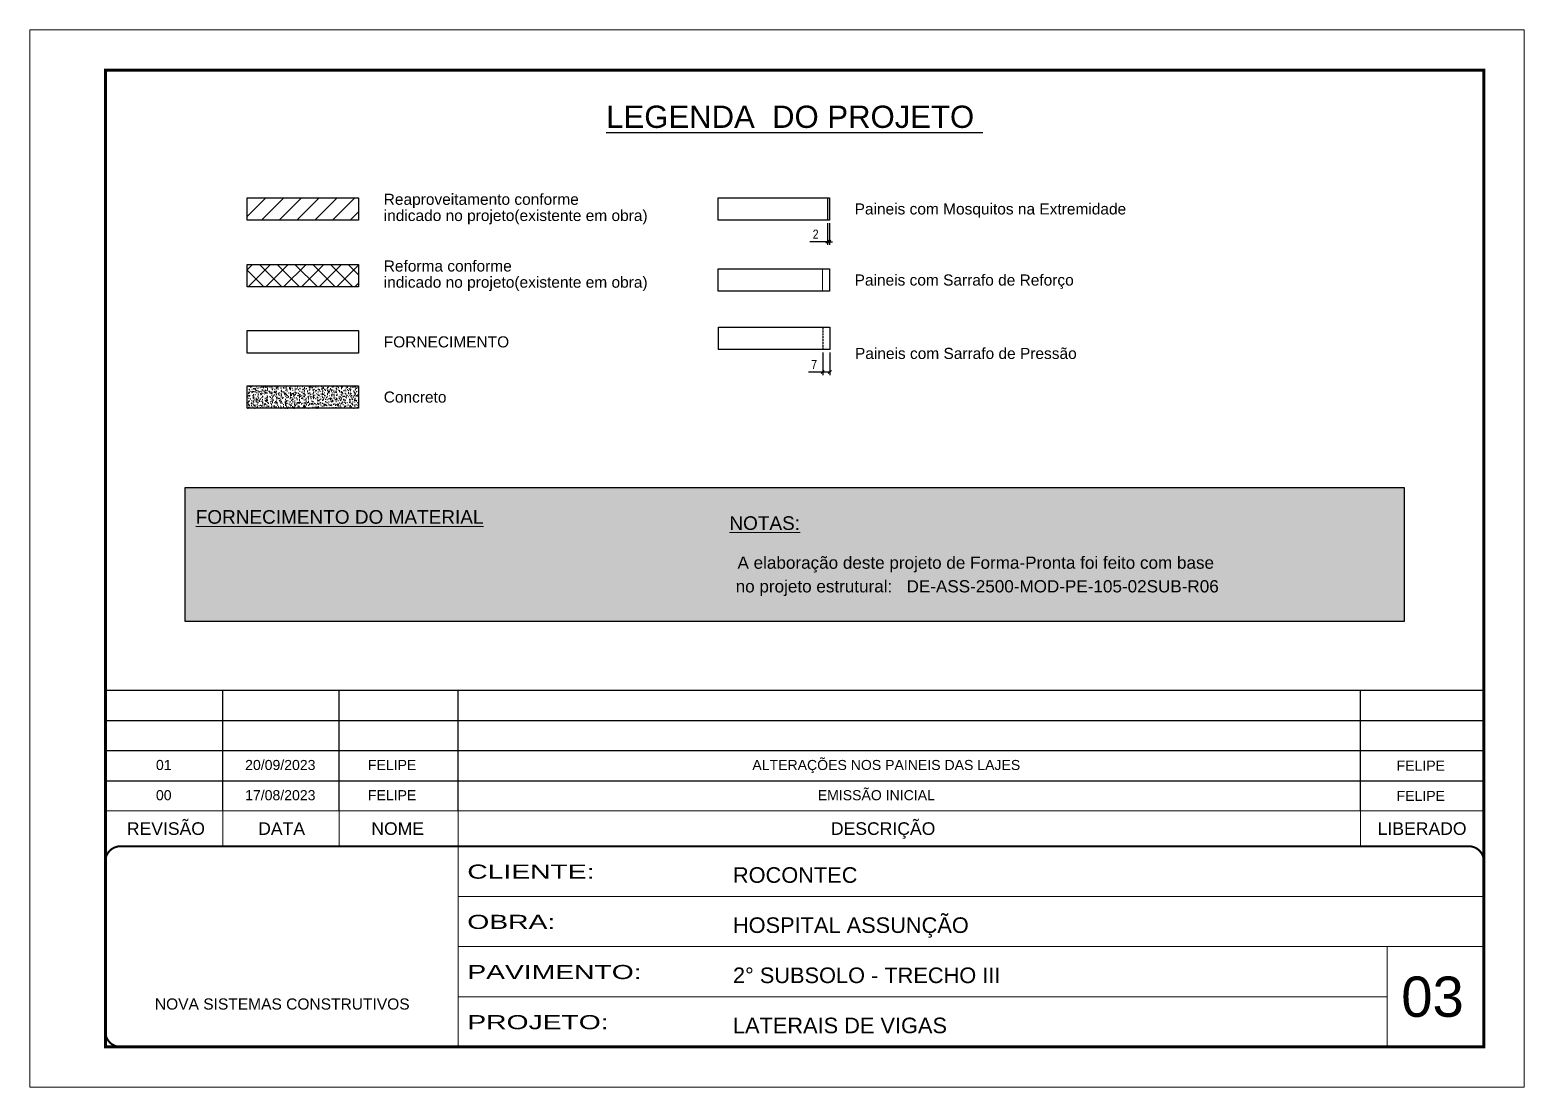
# Model space of a CAD drawing. Extents: x 137137 to 143418, y 10464 to 34486.
# Drawn here: x 140321 to 141806, y 33436 to 34486 of the extents above; entities that cross this region are included whole.
import ezdxf
from ezdxf.enums import TextEntityAlignment as Align

# ---------------------------------------------------------------- set-up
doc = ezdxf.new("R2010")
doc.units = 0
for name, pattern in [('CONTINUO', [0]), ('DASHED', [0.75, 0.5, -0.25]), ('HIDDEN', [0.375, 0.25, -0.125])]:
    doc.linetypes.add(name, pattern=pattern)
for name, color, linetype, lineweight in [('CARIMBO', 255, 'Continuous', 9), ('Folhas', 255, 'Continuous', 9), ('Hachura', 251, 'Continuous', 9), ('SARRAFO DE PRESSAO', 251, 'DASHED', 9)]:
    doc.layers.add(name, color=color, linetype=linetype, lineweight=lineweight)
for name, color, linetype in [('COTA', 241, 'Continuous'), ('cotas', 4, 'Continuous'), ('Painéis', 200, 'Continuous'), ('SARR_2.2x7', 40, 'Continuous')]:
    doc.layers.add(name, color=color, linetype=linetype)
doc.layers.add('Demarcação 2', color=7, linetype='Continuous', lineweight=9, true_color=0xe0e0e0)
doc.styles.add('ARIAL', font='arial.ttf')
doc.styles.add('COTA TECNICA-50', font='techl___.ttf', dxfattribs={"height": 9})
doc.styles.add('Tecnologia', font='')
doc.styles.get('Tecnologia').set_extended_font_data('Forgotten Futurist')
doc.dimstyles.new('COTA PAINEL-50', dxfattribs={"dimtxt": 9, "dimasz": 3, "dimexe": 3, "dimexo": 3, "dimgap": 3, "dimtad": 1, "dimdec": 1, "dimzin": 12, "dimdsep": 46, "dimtxsty": 'COTA TECNICA-50', "dimblk1": 'OBLIQUE', "dimblk2": 'OBLIQUE', "dimsah": 1, "dimcen": 0.9, "dimclrd": 4, "dimclre": 4, "dimclrt": 240, "dimadec": 1, "dimazin": 3, "dimtfac": 1, "dimtdec": 1, "dimtmove": 0, "dimatfit": 3, "dimfxl": 1, "dimtolj": 1, "dimtzin": 12, "dimarcsym": 0})

# ---------------------------------------------------------------- blocks, each defined once
blk = doc.blocks.new('_Oblique')
at = {"color": 0, "linetype": 'ByBlock', "lineweight": -2}
blk.add_line((-0.5, -0.5), (0.5, 0.5), dxfattribs=at)
blk = doc.blocks.new('*D158')
at = {"layer": 'cotas', "color": 4, "lineweight": -2, "transparency": 16777216}
for p, q in [((141113.4, 34293.8), (141113.4, 34272.4)), ((141115.4, 34293.8), (141115.4, 34272.4)), ((141113.4, 34275.4), (141095.9, 34275.4)), ((141115.4, 34275.4), (141113.4, 34275.4)), ((141115.4, 34275.4), (141118.4, 34275.4))]:
    blk.add_line(p, q, dxfattribs=at)
at = {"layer": 'Defpoints', "color": 0, "transparency": 16777216}
for p in [(141113.4, 34296.8), (141115.4, 34296.8), (141113.4, 34275.4)]:
    blk.add_point(p, dxfattribs=at)
at = {"layer": 'cotas', "color": 4, "lineweight": -2, "transparency": 16777216, "xscale": 3, "yscale": 3, "zscale": 3}
blk.add_blockref('_Oblique', (141113.4, 34275.4), dxfattribs=at)
at = {"layer": 'cotas', "color": 4, "lineweight": -2, "transparency": 16777216, "xscale": 3, "yscale": 3, "zscale": 3, "rotation": 180}
blk.add_blockref('_Oblique', (141115.4, 34275.4), dxfattribs=at)
at = {"layer": 'cotas', "color": 240, "transparency": 16777216, "insert": (141101.7, 34282.9), "char_height": 9, "attachment_point": 5, "style": 'COTA TECNICA-50'}
blk.add_mtext('\\A1;2', dxfattribs=at)
blk = doc.blocks.new('*D159')
at = {"layer": 'cotas', "color": 4, "lineweight": -2, "transparency": 16777216}
for p, q in [((141108.8, 34165.4), (141108.8, 34142.9)), ((141115.8, 34165.4), (141115.8, 34142.9)), ((141108.8, 34145.9), (141094.6, 34145.9)), ((141115.8, 34145.9), (141108.8, 34145.9))]:
    blk.add_line(p, q, dxfattribs=at)
at = {"layer": 'Defpoints', "color": 0, "transparency": 16777216}
for p in [(141108.8, 34168.4), (141115.8, 34168.4), (141108.8, 34145.9)]:
    blk.add_point(p, dxfattribs=at)
at = {"layer": 'cotas', "color": 4, "lineweight": -2, "transparency": 16777216, "xscale": 3, "yscale": 3, "zscale": 3, "rotation": 180}
blk.add_blockref('_Oblique', (141108.8, 34145.9), dxfattribs=at)
at = {"layer": 'cotas', "color": 4, "lineweight": -2, "transparency": 16777216, "xscale": 3, "yscale": 3, "zscale": 3}
blk.add_blockref('_Oblique', (141115.8, 34145.9), dxfattribs=at)
at = {"layer": 'cotas', "color": 240, "transparency": 16777216, "insert": (141100.2, 34153.5), "char_height": 9, "attachment_point": 5, "style": 'COTA TECNICA-50'}
blk.add_mtext('\\A1;7', dxfattribs=at)
blk = doc.blocks.new('9999999999')
at = {"color": 30, "linetype": 'CONTINUO'}
for p, q in [((98564.6, 34230.2), (98564.6, 34429.4)), ((98564.6, 34379.6), (99584, 34379.6)), ((98564.6, 34329.8), (99488, 34329.8)), ((99584, 34329.8), (99488, 34329.8)), ((99488, 34329.8), (99488, 34230.2)), ((98564.6, 34280), (99488, 34280))]:
    blk.add_line(p, q, dxfattribs=at)
at = {"color": 30, "linetype": 'CONTINUO', "const_width": 2}
blk.add_lwpolyline([(99584, 34230.2), (99584, 34414.4, 0.414214), (99569, 34429.4), (98229, 34429.4, 0.414214), (98214, 34414.4), (98214, 34245.2, 0.414214), (98229, 34230.2), (99584, 34230.2)], format="xyb", dxfattribs=at)
at = {"layer": 'Folhas'}
blk.add_lwpolyline([(98139, 34190.2), (99624, 34190.2), (99624, 35240.2), (98139, 35240.2)], close=True, dxfattribs=at)
at = {"layer": 'Folhas', "color": 30, "const_width": 3}
blk.add_lwpolyline([(98214, 34230.2), (99584, 34230.2), (99584, 35200.2), (98214, 35200.2)], close=True, dxfattribs=at)
at = {"color": 7, "linetype": 'Continuous', "ltscale": 5, "style": 'ARIAL'}
for s, height, p in [('ROCONTEC', 15.48, (98837.7, 34393.1)), ('HOSPITAL ASSUNÇÃO', 15.483, (98837.7, 34343.3)), ('2° SUBSOLO - TRECHO III', 15.483, (98837.7, 34293.5)), ('NOVA SISTEMAS CONSTRUTIVOS', 11.059, (98263.2, 34267.2)), ('LATERAIS DE VIGAS', 15.483, (98837.7, 34243.7))]:
    blk.add_text(s, height=height, dxfattribs=at).set_placement(p)
at = {"layer": 'Folhas', "color": 7, "style": 'Tecnologia', "width": 1.5}
for s, p in [('CLIENTE:', (98573.7, 34397.2)), ('OBRA:', (98573.7, 34347.3)), ('PAVIMENTO:', (98573.7, 34297.5)), ('PROJETO:', (98573.7, 34247.7))]:
    blk.add_text(s, height=14, dxfattribs=at).set_placement(p)

msp = doc.modelspace()

# ---------------------------------------------------------------- hatches: boundary and pattern name
at = {"layer": 'COTA', "linetype": 'ByBlock'}
h = msp.add_hatch(dxfattribs=at)
h.set_pattern_fill('AR-CONC', color=256, scale=0.9, style=0)
h.set_pattern_definition([(50, (42181.812, -754.429), (6.45534164, -0.56476921), [0.675, -7.425]), (355, (42181.812, -754.429), (-1.248762, 6.7697292), [0.54, -5.94]), (100.4514445, (42182.35, -754.476), (5.20657962, 6.20495992), [0.57366173, -6.310279]), (46.1842, (42181.812, -752.629), (9.605172, -1.4896735), [1.0125, -11.1375]), (96.635635, (42182.613, -752.753), (8.4119575, 8.7670674), [0.8604931, -9.4654238]), (351.184164, (42181.812, -752.629), (8.4119575, 8.7670674), [0.81, -8.91]), (21, (42182.712, -753.079), (5.37216347, -3.62357002), [0.675, -7.425]), (326, (42182.712, -753.079), (2.189838, 6.5263504), [0.54, -5.94]), (71.451445, (42183.16, -753.381), (7.5620014, 2.90278038), [0.5736617, -6.310279]), (37.5, (42181.8121, -754.429), (0.1094387, 2.996044684), [0, -5.868, 0, -6.03, 0, -5.9625]), (7.5, (42181.812, -754.429), (2.36762584, 3.54970541), [0, -3.438, 0, -5.733, 0, -2.2725]), (327.5, (42179.8051, -754.429), (4.804401926, -0.202993846), [0, -2.25, 0, -7.02, 0, -9.315]), (317.5, (42178.905, -754.429), (5.24867552, 0.90094484), [0, -2.925, 0, -4.662, 0, -6.615])])
h.paths.add_polyline_path([(140647.46, 34110), (140647.46, 34132.26), (140536.89, 34132.26), (140536.89, 34110)])
at = {"layer": 'Demarcação 2'}
h = msp.add_hatch(color=8, dxfattribs=at)
h.set_gradient(color1=(112, 112, 112), one_color=1, tint=1, name='SPHERICAL')
h.paths.add_polyline_path([(140475.22, 34031.18), (141686.48, 34031.18), (141686.48, 33898.17), (140475.22, 33898.17)])
at = {"layer": 'Hachura', "linetype": 'ByBlock'}
h = msp.add_hatch(dxfattribs=at)
h.set_pattern_fill('ANSI31', color=256, scale=100)
h.set_pattern_definition([(45, (23386.762, -754.429), (-8.8388348, 8.8388348), [])])
h.paths.add_polyline_path([(140647.46, 34319.1), (140536.89, 34319.1), (140536.89, 34296.85), (140647.46, 34296.85)])
h = msp.add_hatch(dxfattribs=at)
h.set_pattern_fill('ANSI37', color=256, scale=100)
h.set_pattern_definition([(45, (23386.762, -754.429), (-8.8388348, 8.8388348), []), (135, (23386.762, -754.429), (-8.8388348, -8.8388348), [])])
h.paths.add_polyline_path([(140647.46, 34252.86), (140536.89, 34252.86), (140536.89, 34230.61), (140647.46, 34230.61)])

# ---------------------------------------------------------------- linework, layer by layer
at = {"color": 30}
for p, q in [((140395.79, 33830.02), (141765.79, 33830.02)), ((140512.55, 33710.02), (140512.55, 33830.02)), ((140628.21, 33710.02), (140628.21, 33830.02)), ((140746.37, 33710.02), (140746.37, 33830.02)), ((141643.13, 33710.02), (141643.13, 33830.02)), ((140395.79, 33800.02), (141765.79, 33800.02)), ((140395.79, 33770.02), (141765.79, 33770.02)), ((140395.79, 33740.02), (141765.79, 33740.02))]:
    msp.add_line(p, q, dxfattribs=at)
msp.add_lwpolyline([(140475.22, 34031.18), (141686.48, 34031.18), (141686.48, 33898.17), (140475.22, 33898.17)], close=True, dxfattribs=at)
at = {"color": 30, "const_width": 1}
for points in [[(140395.79, 33710.02), (141765.79, 33710.02)], [(140512.55, 33710.02), (140512.55, 33675.02)], [(140628.21, 33710.02), (140628.21, 33675.02)], [(140746.37, 33710.02), (140746.37, 33675.02)], [(141643.13, 33710.02), (141643.13, 33675.02)]]:
    msp.add_lwpolyline(points, dxfattribs=at)
at = {"layer": 'COTA', "linetype": 'ByBlock'}
msp.add_lwpolyline([(140536.89, 34132.26), (140647.46, 34132.26), (140647.46, 34110), (140536.89, 34110)], close=True, dxfattribs=at)
at = {"layer": 'Painéis'}
msp.add_line((141113.43, 34319.1), (141113.43, 34296.85), dxfattribs=at)
for points in [[(140536.89, 34319.1), (140647.46, 34319.1), (140647.46, 34296.85), (140536.89, 34296.85)], [(141004.86, 34319.1), (141115.43, 34319.1), (141115.43, 34296.85), (141004.86, 34296.85)], [(140536.89, 34252.86), (140647.46, 34252.86), (140647.46, 34230.61), (140536.89, 34230.61)], [(141004.86, 34248.5), (141115.43, 34248.5), (141115.43, 34226.25), (141004.86, 34226.25)], [(140536.89, 34187.06), (140647.46, 34187.06), (140647.46, 34164.81), (140536.89, 34164.81)], [(141005.22, 34190.67), (141115.79, 34190.67), (141115.79, 34168.42), (141005.22, 34168.42)]]:
    msp.add_lwpolyline(points, close=True, dxfattribs=at)
at = {"layer": 'SARR_2.2x7', "linetype": 'HIDDEN'}
msp.add_line((141108.79, 34190.67), (141108.79, 34168.42), dxfattribs=at)
at = {"layer": 'SARRAFO DE PRESSAO'}
for p, q in [((141108.43, 34248.5), (141111.93, 34248.5)), ((141108.43, 34248.5), (141108.43, 34226.25)), ((141115.43, 34248.5), (141111.93, 34248.5)), ((141115.43, 34248.5), (141115.43, 34226.25)), ((141108.43, 34226.25), (141111.93, 34226.25)), ((141115.43, 34226.25), (141111.93, 34226.25))]:
    msp.add_line(p, q, dxfattribs=at)

# ---------------------------------------------------------------- block references
at = {"layer": 'SARRAFO DE PRESSAO', "color": 6, "linetype": 'ByBlock'}
msp.add_blockref('9999999999', (42181.81, -754.43), dxfattribs=at)

# ---------------------------------------------------------------- texts
at = {"color": 0, "linetype": 'Continuous', "ltscale": 5, "style": 'ARIAL'}
msp.add_text('%%ULEGENDA  DO PROJETO ', height=22.1184, dxfattribs=at).set_placement((141080.7, 34388.45), align=Align.CENTER)
at = {"style": 'ARIAL'}
for s, p in [('REVISÃO', (140455.97, 33692.52)), ('DATA', (140570.95, 33692.52)), ('NOME', (140686.31, 33692.52)), ('DESCRIÇÃO', (141168.76, 33692.52)), ('LIBERADO', (141704.43, 33692.52))]:
    msp.add_text(s, height=12.5, dxfattribs=at).set_placement(p, align=Align.MIDDLE_CENTER)
at = {"layer": 'CARIMBO', "style": 'ARIAL'}
for s, p in [('Reaproveitamento conforme ', (140672.46, 34317.55)), ('indicado no projeto(existente em obra)', (140672.46, 34301.46)), ('Paineis com Mosquitos na Extremidade', (141140.43, 34307.97)), ('Reforma conforme ', (140672.46, 34251.31)), ('indicado no projeto(existente em obra)', (140672.46, 34235.23)), ('Paineis com Sarrafo de Reforço', (141140.43, 34237.37)), ('FORNECIMENTO', (140672.46, 34175.93)), ('Paineis com Sarrafo de Pressão', (141140.79, 34164.48)), ('Concreto', (140672.46, 34121.13))]:
    msp.add_text(s, height=11, dxfattribs=at).set_placement(p, align=Align.MIDDLE_LEFT)
at = {"layer": 'CARIMBO', "color": 5, "style": 'ARIAL'}
for s, height, p in [('%%UFORNECIMENTO DO MATERIAL', 13.5, (140485.57, 33995.31)), ('%%UNOTAS:', 13.5, (141015.96, 33989.19)), ('  A elaboração deste projeto de Forma-Pronta foi feito com base', 12.15, (141014.6, 33950.59)), ('  no projeto estrutural:', 12.15, (141012.78, 33927.1))]:
    msp.add_text(s, height=height, dxfattribs=at).set_placement(p)
at = {"layer": 'CARIMBO', "color": 1, "style": 'ARIAL'}
msp.add_text('DE-ASS-2500-MOD-PE-105-02SUB-R06', height=12.15, dxfattribs=at).set_placement((141192.01, 33927.1))
at = {"layer": 'CARIMBO', "style": 'ARIAL'}
for s, p in [('01', (140446.06, 33750.7)), ('20/09/2023', (140534.7, 33750.7)), ('FELIPE', (140656.74, 33750.7)), ('ALTERAÇÕES NOS PAINEIS DAS LAJES', (141038.79, 33750.7)), ('00', (140446.06, 33720.7)), ('17/08/2023', (140534.7, 33720.7)), ('FELIPE', (140656.74, 33720.7)), ('EMISSÃO INICIAL', (141103.79, 33720.7))]:
    msp.add_text(s, height=10, dxfattribs=at).set_placement(p)
at = {"layer": 'CARIMBO', "color": 7, "style": 'ARIAL'}
msp.add_text('03', height=40, dxfattribs=at).set_placement((141683.7, 33505.58))
at = {"layer": 'CARIMBO', "style": 'ARIAL'}
for p in [(141703.14, 33755.02), (141703.14, 33725.02)]:
    msp.add_attdef('FELIPE', text='', height=10, dxfattribs=at).set_placement(p, align=Align.MIDDLE_CENTER)

# ---------------------------------------------------------------- dimensions: what is measured, and where the dimension line sits
at = {"layer": 'cotas'}
for base, p1, p2, picture, middle in [((141113.43, 34275.43), (141115.43, 34296.85), (141113.43, 34296.85), '*D158', (141101.68, 34282.93)), ((141108.79, 34145.93), (141115.79, 34168.42), (141108.79, 34168.42), '*D159', (141100.21, 34153.5))]:
    dim = msp.add_linear_dim(base=base, p1=p1, p2=p2, dimstyle='COTA PAINEL-50', dxfattribs=at)
    dim.commit()
    dim.dimension.update_dxf_attribs({"geometry": picture, "text_midpoint": middle})

doc.saveas('drawing.dxf')
